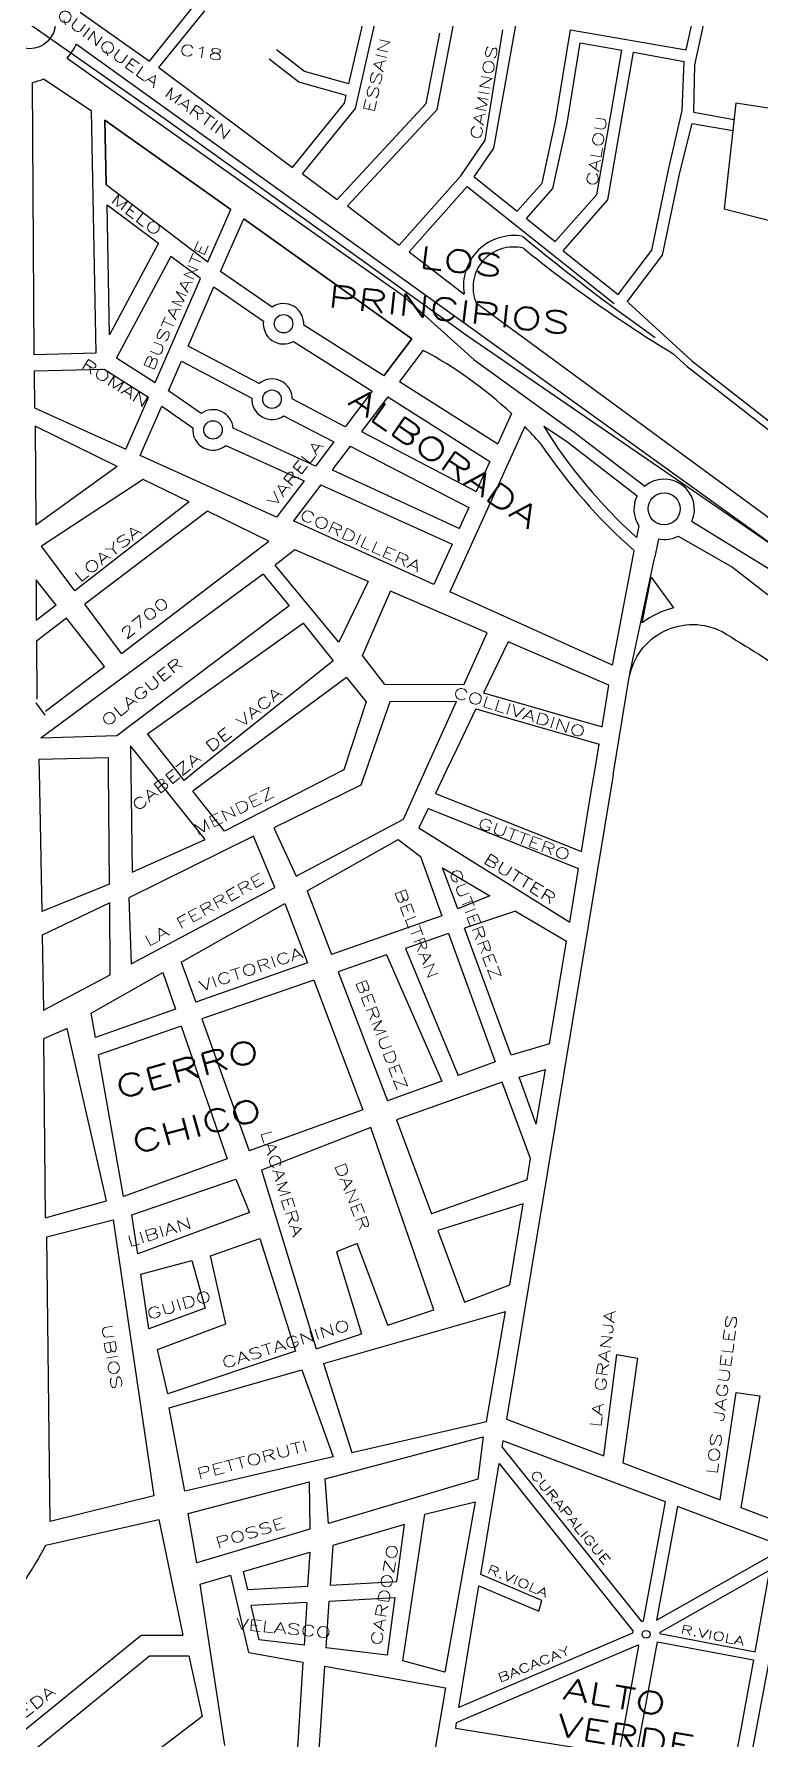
# Model space of a CAD drawing. Header units: millimetres. Extents: x 4375152 to 4409667, y 6523746 to 6549185.
# Drawn here: x 4383284 to 4383942, y 6528947 to 6530495 of the extents above; entities that cross this region are included whole.
import ezdxf

# ---------------------------------------------------------------- set-up
doc = ezdxf.new("R2010")
doc.units = ezdxf.units.MM
for name, color, linetype in [('FERROCARRIL', 252, 'VÍAS'), ('LINEA CALLE', 252, 'Continuous'), ('NOMBRE BARRIO', 8, 'Continuous'), ('NOMBRE CALLE', 252, 'Continuous')]:
    doc.layers.add(name, color=color, linetype=linetype)
doc.styles.add('ROMANS', font='romans')
doc.styles.add('S1', font='ROMANS')
doc.linetypes.add('VÍAS', pattern='A,3.81,[130,ltypeshp.shx,S=6.35,R=0,X=0,Y=0],3.81', length=7.62)

msp = doc.modelspace()

# ---------------------------------------------------------------- linework, layer by layer
at = {"layer": 'FERROCARRIL', "ltscale": 0.3, "transparency": 33554687, "flags": 128}
msp.add_lwpolyline([(4382736.5, 6530909.5, 0.007326), (4383105.8, 6530625.6), (4383401.7, 6530418.5), (4383678, 6530220.2), (4384055.4, 6529961), (4384202.4, 6529835.9), (4384267.5, 6529780.5, 0.038593), (4384512.2, 6529617.9, 0.028826), (4384696.6, 6529553.8, -0.002261), (4385070.4, 6529456, -0.003425), (4385638.4, 6529300.5, -0.012198), (4386349.8, 6529107.4), (4386818.2, 6528980.5)], format="xyb", dxfattribs=at)
at = {"layer": 'LINEA CALLE', "transparency": 33554687}
for p, q in [((4383700.8, 6530391.1), (4383728, 6530542)), ((4383875.5, 6530480.3), (4383886.8, 6530531.5)), ((4383883.5, 6530466.9), (4383896.2, 6530524.9)), ((4383325.4, 6530514.7), (4383388.3, 6530470.1)), ((4383388.3, 6530470.1), (4383428.6, 6530520.3)), ((4383396.7, 6530464.4), (4383438.7, 6530515.9)), ((4383569.4, 6530449.5), (4383583, 6530508.1)), ((4383649.4, 6530426.2), (4383666.4, 6530514.3)), ((4383575.2, 6530427.2), (4383593.3, 6530505.6)), ((4383639.6, 6530431.7), (4383651.9, 6530495.6)), ((4383692.9, 6530398.4), (4383709, 6530498.5)), ((4383757, 6530415.7), (4383770.5, 6530498.6)), ((4383770.5, 6530498.6), (4383875.5, 6530480.3)), ((4383322, 6530485.6), (4383569.2, 6530307.8)), ((4383528.9, 6530460.7), (4383503.5, 6530480.3)), ((4383767.4, 6530413.7), (4383779.4, 6530486.8)), ((4383779.4, 6530486.8), (4383817.2, 6530480)), ((4383807, 6530421.4), (4383817.2, 6530480)), ((4383817.5, 6530419.5), (4383827.7, 6530478.2)), ((4383827.7, 6530478.2), (4383873.7, 6530469.9)), ((4383313.6, 6530472.8), (4383519, 6530327.4)), ((4383396.7, 6530464.4), (4383518.1, 6530373.6)), ((4383524, 6530451), (4383497, 6530471.9)), ((4383569.4, 6530449.5), (4383528.9, 6530460.7)), ((4383872, 6530425.5), (4383873.7, 6530469.9)), ((4383882.5, 6530423.8), (4383883.5, 6530466.9)), ((4383567, 6530439.1), (4383524, 6530451)), ((4383518.1, 6530373.6), (4383565.4, 6530432)), ((4383558.8, 6530344.5), (4383639.6, 6530431.7)), ((4383565.4, 6530432), (4383567, 6530439.1)), ((4383920.5, 6530432), (4383910, 6530336)), ((4384162, 6530394.5), (4383920.5, 6530432)), ((4383527.2, 6530367.9), (4383575.2, 6530427.2)), ((4383568, 6530338.7), (4383649.4, 6530426.2)), ((4383744.7, 6530359.4), (4383757, 6530415.7)), ((4383754.5, 6530354.4), (4383767.4, 6530413.7)), ((4383794.4, 6530349.1), (4383807, 6530421.4)), ((4383804.4, 6530344.3), (4383817.5, 6530419.5)), ((4383859.4, 6530371.5), (4383872, 6530425.5)), ((4383869.8, 6530369.2), (4383880.9, 6530413.7)), ((4383880.9, 6530413.7), (4383917.8, 6530407.1)), ((4383882.5, 6530423.8), (4383918.9, 6530417.3)), ((4383670.9, 6530366), (4383692.9, 6530398.4)), ((4383683, 6530365), (4383700.8, 6530391.1)), ((4383527.2, 6530367.9), (4383558.8, 6530344.5)), ((4383844.2, 6530298.4), (4383859.4, 6530371.5)), ((4383854.1, 6530293.9), (4383869.8, 6530369.2)), ((4383615.1, 6530303.1), (4383670.9, 6530366)), ((4383624, 6530297.1), (4383676.7, 6530356.4)), ((4383676.7, 6530356.4), (4383810.2, 6530250.1)), ((4383683, 6530365), (4383722.1, 6530333.8)), ((4383722.1, 6530333.8), (4383744.7, 6530359.4)), ((4383730.5, 6530327.2), (4383754.5, 6530354.4)), ((4383352.1, 6530221.6), (4383349.9, 6530339.7)), ((4383349.9, 6530339.7), (4383396.6, 6530304.8)), ((4383568, 6530338.7), (4383615.1, 6530303.1)), ((4383756.7, 6530306.3), (4383794.4, 6530349.1)), ((4383763.7, 6530298), (4383804.4, 6530344.3)), ((4383519, 6530327.4), (4383616.7, 6530258.5)), ((4383730.5, 6530327.2), (4383756.7, 6530306.3)), ((4383910, 6530336), (4383977.2, 6530318.8)), ((4383569.2, 6530307.8), (4383969.2, 6530020.1)), ((4383396.6, 6530304.8), (4383352.1, 6530221.6)), ((4383624, 6530297.1), (4383673.9, 6530258.7)), ((4383763.7, 6530298), (4383813.7, 6530258.2)), ((4383813.7, 6530258.2), (4383844.2, 6530298.4)), ((4383822, 6530251.6), (4383854.1, 6530293.9)), ((4383616.7, 6530258.5), (4383683.1, 6530199)), ((4383684.8, 6530250.6), (4383983.9, 6530031)), ((4383822.8, 6530251), (4383880.7, 6530197.9)), ((4383636.8, 6530207.6), (4383615.2, 6530179.2)), ((4383636.8, 6530207.6), (4383615.2, 6530179.2)), ((4383683.1, 6530199), (4383773.9, 6530133.3)), ((4383863.5, 6530204.6), (4383876.4, 6530192.9)), ((4383880.7, 6530197.9), (4383994.3, 6530109.3)), ((4383876.4, 6530192.9), (4383990.2, 6530104.1)), ((4383615.2, 6530179.2), (4383704.5, 6530122.8)), ((4383604.6, 6530165.3), (4383580.8, 6530133.9)), ((4383604.6, 6530165.3), (4383697.2, 6530106.7)), ((4383284.4, 6530138.7), (4383285, 6530048.8)), ((4383359, 6530102), (4383284.4, 6530138.7)), ((4383729.1, 6530138.3), (4383661.1, 6529988.4)), ((4383729.1, 6530138.3), (4383661.1, 6529988.4)), ((4383716.9, 6530150.2), (4383704.5, 6530122.8)), ((4383716.9, 6530150.2), (4383704.5, 6530122.8)), ((4383746.2, 6530138.6), (4383766.9, 6530125.2)), ((4383570.5, 6530120.4), (4383554.2, 6530099)), ((4383570.5, 6530120.4), (4383678.1, 6530064.8)), ((4383580.8, 6530133.9), (4383684.9, 6530079.4)), ((4383766.9, 6530125.2), (4383831, 6530075.5)), ((4383773.9, 6530133.3), (4383838.1, 6530084.3)), ((4383697.2, 6530106.7), (4383684.8, 6530079.4)), ((4383359, 6530102), (4383285, 6530048.8)), ((4383382.7, 6530090.4), (4383290.2, 6530029.6)), ((4383424.3, 6530069.9), (4383382.7, 6530090.4)), ((4383554.2, 6530099), (4383669.8, 6530045.7)), ((4383544, 6530085.5), (4383519, 6530052.7)), ((4383544, 6530085.5), (4383663.1, 6530031.6)), ((4383424.3, 6530069.9), (4383320.5, 6529989.3)), ((4383441.1, 6530061.6), (4383329.7, 6529977.1)), ((4383496.5, 6530034.4), (4383441.1, 6530061.6)), ((4383678.1, 6530064.8), (4383669.5, 6530045.8)), ((4383646.5, 6529995), (4383519, 6530052.7)), ((4383832.6, 6530048.2), (4383830.5, 6530037.6)), ((4383880.8, 6530052.2), (4384000.5, 6529978.7)), ((4383320.5, 6529989.3), (4383290.2, 6530029.6)), ((4383363, 6529932.4), (4383496.5, 6530034.4)), ((4383663.1, 6530031.6), (4383646.5, 6529995)), ((4383850.3, 6530036.3), (4383847.1, 6530020.1)), ((4383868.1, 6530038.9), (4383917.5, 6530010.7)), ((4383520.3, 6530026.3), (4383502.3, 6530012.6)), ((4383560.1, 6529942.7), (4383502.3, 6530012.6)), ((4383586.7, 6529997.6), (4383520.3, 6530026.3)), ((4383808.6, 6529921.6), (4383828.2, 6530025.6)), ((4383824.4, 6529914), (4383847.1, 6530020.1)), ((4383303.7, 6529976.3), (4383285.3, 6529999.2)), ((4383285.3, 6529999.2), (4383285.5, 6529962.2)), ((4383491.5, 6530004.3), (4383289.7, 6529855.3)), ((4383491.5, 6530004.3), (4383515.1, 6529975.5)), ((4383586.7, 6529997.6), (4383560.1, 6529942.7)), ((4383917.5, 6530010.7), (4384000.7, 6529945.9)), ((4383581.8, 6529930.3), (4383607.1, 6529988.9)), ((4383694.8, 6529951), (4383607.1, 6529988.9)), ((4383808.6, 6529921.6), (4383661.1, 6529988.4)), ((4383303.7, 6529976.3), (4383285.5, 6529962.2)), ((4383363, 6529932.4), (4383329.7, 6529977.1)), ((4383515.1, 6529975.5), (4383358.7, 6529857.6)), ((4383313.1, 6529964.5), (4383285.6, 6529943.6)), ((4383347.5, 6529920.6), (4383312.9, 6529964.3)), ((4383386.6, 6529859.2), (4383527.8, 6529959.7)), ((4383527.8, 6529959.7), (4383555.2, 6529925.6)), ((4383673.6, 6529903.7), (4383694.8, 6529951)), ((4383285.6, 6529943.6), (4383285.9, 6529890.9)), ((4383713.9, 6529942.8), (4383691.6, 6529896.4)), ((4383805.4, 6529903.4), (4383713.9, 6529942.8)), ((4383294, 6529879.8), (4383347.5, 6529920.6)), ((4383555.2, 6529925.6), (4383430.5, 6529825.6)), ((4383601.9, 6529904), (4383581.8, 6529930.3)), ((4383567.2, 6529910.6), (4383452.6, 6529825.6)), ((4383567.2, 6529910.6), (4383584.9, 6529888.5)), ((4383673.6, 6529903.7), (4383601.9, 6529904)), ((4383799.1, 6529865.6), (4383805.4, 6529903.4)), ((4383584.9, 6529888.5), (4383564.7, 6529826.7)), ((4383606.5, 6529888.5), (4383584.7, 6529825.6)), ((4383666.9, 6529888.6), (4383606.5, 6529888.5)), ((4383638.6, 6529825.6), (4383666.9, 6529888.6)), ((4383691.6, 6529896.4), (4383799.1, 6529865.6)), ((4383684.7, 6529882), (4383667, 6529845.1)), ((4383684.7, 6529882), (4383796.5, 6529849.8)), ((4383358.7, 6529857.6), (4383289.7, 6529855.3)), ((4383413.1, 6529825.6), (4383386.6, 6529859.2)), ((4383371, 6529848.4), (4383371.3, 6529825.6)), ((4383389.2, 6529825.6), (4383371, 6529848.4)), ((4383667, 6529845.1), (4383657.6, 6529825.6)), ((4383792.5, 6529825.6), (4383796.5, 6529849.8)), ((4383351, 6529837.5), (4383288, 6529836)), ((4383288, 6529836), (4383288.2, 6529825.6)), ((4383288.2, 6529825.6), (4383290.5, 6529698.1)), ((4383351.1, 6529825.6), (4383351, 6529837.5)), ((4383352, 6529722.9), (4383351.1, 6529825.6)), ((4383371.3, 6529825.6), (4383372.7, 6529733.7)), ((4383438.9, 6529763.5), (4383389.2, 6529825.6)), ((4383419.9, 6529817), (4383413.1, 6529825.6)), ((4383430.5, 6529825.6), (4383419.9, 6529817)), ((4383452.6, 6529825.6), (4383427.7, 6529807.1)), ((4383564.7, 6529826.7), (4383456.3, 6529770.9)), ((4383564.7, 6529826.7), (4383562.6, 6529825.6)), ((4383564.7, 6529826.7), (4383562.6, 6529825.6)), ((4383584.7, 6529825.6), (4383580.2, 6529812.7)), ((4383618.9, 6529781.7), (4383638.6, 6529825.6)), ((4383657.6, 6529825.6), (4383647.8, 6529805.1)), ((4383789.1, 6529805), (4383792.5, 6529825.6)), ((4383580.2, 6529812.7), (4383501.3, 6529774)), ((4383456.3, 6529770.9), (4383427.7, 6529807.1)), ((4383647.8, 6529805.1), (4383780.4, 6529752.6)), ((4383780.4, 6529752.6), (4383789.1, 6529805)), ((4383521.6, 6529730.1), (4383618.9, 6529781.7)), ((4383641.2, 6529791.4), (4383632.8, 6529774)), ((4383641.2, 6529791.4), (4383777.8, 6529737)), ((4383482.6, 6529766.3), (4383369.6, 6529710.5)), ((4383372.7, 6529733.7), (4383438.9, 6529763.5)), ((4383502, 6529719.7), (4383482.6, 6529766.3)), ((4383501.3, 6529774), (4383521.6, 6529730.1)), ((4383531.4, 6529716.6), (4383614.1, 6529763.4)), ((4383614.1, 6529763.4), (4383634.2, 6529747.9)), ((4383632.8, 6529774), (4383769.8, 6529688.3)), ((4383634.2, 6529747.9), (4383653.8, 6529694.1)), ((4383654.4, 6529737.6), (4383697.4, 6529712.1)), ((4383668.1, 6529700.3), (4383654.4, 6529737.6)), ((4383769.8, 6529688.3), (4383777.8, 6529737)), ((4383352, 6529722.9), (4383290.5, 6529698.1)), ((4383371.7, 6529650.5), (4383502, 6529719.7)), ((4383352.2, 6529705.9), (4383290.9, 6529676.4)), ((4383352.7, 6529640.5), (4383352.2, 6529705.9)), ((4383369.6, 6529710.5), (4383371.7, 6529650.5)), ((4383417.2, 6529652), (4383511.3, 6529705.2)), ((4383511.3, 6529705.2), (4383531.7, 6529651.3)), ((4383531.4, 6529716.6), (4383553.5, 6529658.9)), ((4383697.4, 6529712.1), (4383668.1, 6529700.3)), ((4383653.8, 6529694.1), (4383553.5, 6529658.9)), ((4383720.7, 6529698.3), (4383674.4, 6529682.8)), ((4383720.7, 6529698.3), (4383766.9, 6529671)), ((4383290.9, 6529676.4), (4383292.1, 6529608.3)), ((4383659.7, 6529678.1), (4383620.7, 6529664.5)), ((4383659.7, 6529678.1), (4383702.2, 6529561.4)), ((4383716.6, 6529567.4), (4383674.4, 6529682.8)), ((4383751.5, 6529577.7), (4383766.9, 6529671)), ((4383603.6, 6529658.6), (4383559.5, 6529643.3)), ((4383603.6, 6529658.6), (4383653.7, 6529543.9)), ((4383620.7, 6529664.5), (4383668.4, 6529549.2)), ((4383292.1, 6529608.3), (4383352.7, 6529640.5)), ((4383335.3, 6529605.6), (4383400.5, 6529642.5)), ((4383400.5, 6529642.5), (4383412, 6529609.3)), ((4383417.2, 6529652), (4383430.3, 6529615.7)), ((4383531.7, 6529651.3), (4383430.3, 6529615.7)), ((4383559.5, 6529643.3), (4383604.5, 6529526)), ((4383537.5, 6529635.7), (4383435.7, 6529600.4)), ((4383537.5, 6529635.7), (4383581.9, 6529517.8)), ((4383412, 6529609.3), (4383339.2, 6529583.7)), ((4383339.2, 6529583.7), (4383335.3, 6529605.6)), ((4383417.2, 6529594), (4383342, 6529567.9)), ((4383417.2, 6529594), (4383458.9, 6529473.3)), ((4383435.7, 6529600.4), (4383478.8, 6529480.5)), ((4383313.7, 6529591.7), (4383292, 6529582.4)), ((4383292, 6529582.4), (4383293.5, 6529419.8)), ((4383349.4, 6529435.3), (4383313.7, 6529591.7)), ((4383751.5, 6529577.7), (4383716.6, 6529567.4)), ((4383364.7, 6529439.2), (4383342, 6529567.9)), ((4383702.2, 6529561.4), (4383668.4, 6529549.2)), ((4383723.8, 6529547.6), (4383747.7, 6529554.5)), ((4383739.4, 6529504.8), (4383723.8, 6529547.6)), ((4383739.4, 6529504.8), (4383747.7, 6529554.5)), ((4383653.7, 6529543.9), (4383604.5, 6529526)), ((4383708.4, 6529542.9), (4383612.4, 6529508.9)), ((4383734.3, 6529473.6), (4383708.4, 6529542.9)), ((4383581.9, 6529517.8), (4383478.8, 6529480.5)), ((4383589.1, 6529501.8), (4383490, 6529463.2)), ((4383646.4, 6529336.3), (4383589.1, 6529501.8)), ((4383612.4, 6529508.9), (4383644.3, 6529423.5)), ((4383458.9, 6529473.3), (4383364.7, 6529439.2)), ((4383731.1, 6529454.4), (4383734.3, 6529473.6)), ((4383372.3, 6529422.5), (4383466.8, 6529455)), ((4383466.8, 6529455), (4383479.2, 6529424.5)), ((4383490, 6529463.2), (4383539.5, 6529300.8)), ((4383731.1, 6529454.4), (4383644.3, 6529423.5)), ((4383293.5, 6529419.8), (4383349.4, 6529435.3)), ((4383479.2, 6529424.5), (4383377.7, 6529387)), ((4383727.5, 6529432.5), (4383650, 6529408.2)), ((4383715.3, 6529359.1), (4383727.5, 6529432.5)), ((4383295, 6529402.4), (4383355.3, 6529417.9)), ((4383355.3, 6529417.9), (4383392.4, 6529167.3)), ((4383377.7, 6529387), (4383372.3, 6529422.5)), ((4383650, 6529408.2), (4383674.3, 6529343.2)), ((4383298.1, 6529144.1), (4383295, 6529402.4)), ((4383443.6, 6529385.4), (4383488.4, 6529400.9)), ((4383488.4, 6529400.9), (4383520.9, 6529298.8)), ((4383576.8, 6529396.6), (4383558.1, 6529388.9)), ((4383604.6, 6529322.4), (4383576.8, 6529396.6)), ((4383380.4, 6529368.7), (4383426.6, 6529381.1)), ((4383426.6, 6529381.1), (4383439, 6529337.9)), ((4383457.5, 6529323.5), (4383443.6, 6529385.4)), ((4383558.1, 6529388.9), (4383580.9, 6529314.5)), ((4383387.8, 6529318.9), (4383380.4, 6529368.7)), ((4383674.3, 6529343.2), (4383715.3, 6529359.1)), ((4383439, 6529337.9), (4383387.8, 6529318.9)), ((4383546.4, 6529287.4), (4383711.6, 6529334.7)), ((4383604.6, 6529322.4), (4383646.4, 6529336.3)), ((4383395.5, 6529300.3), (4383457.5, 6529323.5)), ((4383539.5, 6529300.8), (4383580.9, 6529314.5)), ((4383404.9, 6529260.1), (4383395.5, 6529300.3)), ((4383520.9, 6529298.8), (4383404.9, 6529260.1)), ((4383406.3, 6529247.3), (4383526.6, 6529281.7)), ((4383420.3, 6529171.5), (4383406.3, 6529247.3)), ((4383423.4, 6529151.4), (4383533.4, 6529180)), ((4383533.4, 6529180), (4383533.8, 6529137.1)), ((4383392.4, 6529167.3), (4383298.1, 6529144.1)), ((4383294.3, 6529122.5), (4383396.9, 6529146)), ((4383396.9, 6529146), (4383418.6, 6529040.8)), ((4383431.2, 6529106.6), (4383423.4, 6529151.4)), ((4383533.8, 6529137.1), (4383431.2, 6529106.6)), ((4383473.6, 6529098.6), (4383533.9, 6529116.3)), ((4383533.9, 6529116.3), (4383531.9, 6529085)), ((4383477.5, 6529082), (4383473.6, 6529098.6)), ((4383434.3, 6529087.1), (4383462.2, 6529095.3)), ((4383456.8, 6528940.7), (4383434.3, 6529087.1)), ((4383478.6, 6529025.2), (4383462.2, 6529095.3)), ((4383531.9, 6529085), (4383477.5, 6529082)), ((4383531, 6529070.6), (4383480.7, 6529067.9)), ((4383488, 6529036.6), (4383480.7, 6529067.9)), ((4383531, 6529070.6), (4383528.6, 6529031.7)), ((4383206.3, 6528898.8), (4383380.7, 6529040.8)), ((4383380.7, 6529040.8), (4383418.6, 6529040.8)), ((4383528.6, 6529031.7), (4383488, 6529036.6)), ((4383218.5, 6528883.7), (4383388.4, 6529022)), ((4383388.4, 6529022), (4383423.9, 6529022)), ((4383423.9, 6529022), (4383436, 6528967.1)), ((4383478.6, 6529025.2), (4383527.6, 6529016.3)), ((4383527.6, 6529016.3), (4383521.2, 6528914)), ((4383436, 6528967.1), (4383260.1, 6528832.5))]:
    msp.add_line(p, q, dxfattribs=at)
for points in [[(4383335.4, 6530425.5), (4383339.6, 6530205.1), (4383283.5, 6530203.6), (4383282, 6530450.8, 0.045366), (4383292, 6530454)], [(4383566, 6530138.2), (4383517.9, 6530163.4, 0.625297), (4383488, 6530177.5), (4383423.3, 6530211.4), (4383446.8, 6530265.1), (4383491.8, 6530234.2, 0.621225), (4383519, 6530215.7), (4383590.6, 6530170.5)], [(4383538.9, 6530102.5), (4383464.3, 6530136.9, 0.581318), (4383435.3, 6530150.2), (4383405.5, 6530170.8), (4383417.3, 6530197.6), (4383481.2, 6530164.2, 0.624117), (4383510, 6530148), (4383555.6, 6530124.5)], [(4383503.6, 6530056.1), (4383379.9, 6530112.1), (4383399.4, 6530156.8), (4383427.7, 6530137.2, 0.669631), (4383457.7, 6530121.1), (4383528.6, 6530089)], [(4383843.7, 6530001.7), (4383863.9, 6529973.6, 0.104442), (4383835.7, 6529960.2)]]:
    msp.add_lwpolyline(points, format="xyb", close=True, dxfattribs=at)
for points in [[(4383349, 6530358.1), (4383441.3, 6530287.9), (4383462.1, 6530335.5), (4383347.8, 6530416.7), (4383349, 6530358.1), (4383347.8, 6530416.7), (4383462.1, 6530335.5)], [(4383358.4, 6530200.9), (4383393.4, 6530178.5), (4383434.6, 6530272.7), (4383407.6, 6530292.9), (4383358.4, 6530200.9)], [(4383293.5, 6529876.4), (4383285.4, 6529887.6)], [(4383809.3, 6529822.2), (4383712.5, 6529237.1), (4383800.8, 6529203.7), (4383812.7, 6529295.6), (4383831.4, 6529292.3), (4383817.9, 6529197.2), (4383906.3, 6529163.8), (4383920.9, 6529261.3), (4383942.3, 6529258.2), (4383925.2, 6529156.7), (4383998.7, 6529128.9), (4384028.6, 6529333.4)], [(4383546.4, 6529287.4), (4383572, 6529206.7), (4383694.2, 6529235), (4383711.6, 6529334.7)], [(4383526.6, 6529281.7), (4383555.2, 6529202.8), (4383420.3, 6529171.5)], [(4383514.4, 6528521.8), (4383547.4, 6529012.8), (4383657, 6528993), (4383606.7, 6528697.8)]]:
    msp.add_lwpolyline(points, dxfattribs=at)
msp.add_lwpolyline([(4383601.1, 6530184.4), (4383626.6, 6530217.9), (4383601.1, 6530184.4), (4383528.3, 6530230.3, 0.626408), (4383499.7, 6530246.9), (4383452.9, 6530279.1), (4383473.9, 6530327.1), (4383626.6, 6530217.9), (4383473.9, 6530327.1)], format="xyb", dxfattribs=at)
for points in [[(4383283.6, 6530188.6), (4383283.8, 6530155.5), (4383366.9, 6530117.9), (4383387.4, 6530164.6), (4383347.1, 6530190.3)], [(4383550.8, 6529142.1), (4383547.7, 6529182.9), (4383691.1, 6529221), (4383686.5, 6529182.4)], [(4383856.6, 6529161.8), (4383709.2, 6529217.2), (4383708.3, 6529211.9), (4383834.9, 6529053.3), (4383836.8, 6529053.9)], [(4383687.4, 6529085.7), (4383741.9, 6529062.6), (4383744.5, 6529072.4), (4383689.1, 6529095.8), (4383705.8, 6529196.6), (4383827, 6529044.7), (4383826.7, 6529042.5), (4383669.2, 6528975.2)], [(4383618.2, 6529017.6), (4383638.4, 6529150.6), (4383684, 6529162), (4383656.3, 6529007.1)], [(4383867.6, 6529157.6), (4383848.7, 6529054.4), (4383954.2, 6529114.2), (4383956.1, 6529124.4)], [(4383554.8, 6529122.4), (4383552.4, 6529086.1), (4383612.9, 6529089.5), (4383619.8, 6529141.4)], [(4383938, 6529025.7), (4383951.6, 6529099.9), (4383851.5, 6529043.1), (4383851.5, 6529042.2)], [(4383551.4, 6529071.8), (4383611, 6529075.1), (4383604.2, 6529022.7), (4383548.6, 6529029.3)], [(4383958, 6529055.4), (4384009.7, 6529034.9), (4383984.9, 6528905.1), (4383931.5, 6528913.6)], [(4383832.6, 6529031), (4383831.5, 6529031.8), (4383666.8, 6528961.1), (4383666, 6528956.3), (4383814.6, 6528932.4)], [(4383849.5, 6529034.7), (4383936.7, 6529018.3), (4383917.9, 6528915.8), (4383830.2, 6528929.9)]]:
    msp.add_lwpolyline(points, close=True, dxfattribs=at)
at = {"layer": 'LINEA CALLE', "transparency": 33554687, "flags": 128}
msp.add_lwpolyline([(4383809.3, 6529822.2), (4383823.9, 6529910.7, -0.503345), (4383908.2, 6529952.1, -0.003855), (4383974.6, 6529910.7, 0.072402), (4384061.6, 6529879.9)], format="xyb", dxfattribs=at)
at = {"layer": 'LINEA CALLE', "transparency": 33554687}
for centre, radius in [((4383279.3, 6530505), 23.6), ((4383510, 6530231.7), 8.38), ((4383499.5, 6530163.2), 8.38), ((4383446, 6530135.3), 8.38), ((4383855.5, 6530063.7), 14.5), ((4383839.1, 6529041.6), 3.59)]:
    msp.add_circle(centre, radius, dxfattribs=at)
for centre, radius, start, end in [((4383269.9, 6530510.5), 57.7, 319.2731, 334.512), ((4383719.1, 6530266), 45.8, 79.8642, 189.0817), ((4384896.7, 6531720.9), 1831.8, 230.324, 235.0554), ((4383718.6, 6530264.8), 36.6, 75.5967, 202.7373), ((4384504.8, 6531259.6), 1234.6, 230.9914, 238.7052), ((4383459, 6529874.5), 377.5, 46.9135, 61.907), ((4383459, 6529874.5), 377.5, 46.9135, 61.907), ((4383459, 6529874.5), 377.5, 41.2012, 44.3268), ((4383459, 6529874.5), 377.5, 41.2012, 44.3268), ((4384134.5, 6530377.3), 455.8, 211.5769, 228.1731), ((4384161.6, 6530402.6), 503.2, 213.7212, 228.5062), ((4384161.6, 6530402.6), 503.2, 213.7212, 228.5062), ((4383855.5, 6530063.1), 27.5, 336.7259, 129.5596), ((4383855.5, 6530063.2), 27.4, 153.2856, 213.1613), ((4383855.5, 6530063.2), 27.4, 259.0314, 297.5227), ((4382983.9, 6529287.2), 351.4, 318.8788, 332.0512)]:
    msp.add_arc(centre, radius, start, end, dxfattribs=at)

# ---------------------------------------------------------------- texts
at = {"layer": 'NOMBRE BARRIO', "transparency": 33554687, "style": 'S1', "width": 1.5}
for s, rotation, p in [('LOS', 353.4581, (4383632.3, 6530282.7)), ('PRINCIPIOS', 353.4581, (4383549.5, 6530247.2)), ('ALBORADA', 325.3165, (4383567.6, 6530159)), ('CERRO', 15.4671, (4383360.8, 6529527.5)), ('CHICO', 15.4671, (4383375.5, 6529477.6)), ('ALTO', 350.5957, (4383762.9, 6528982.8)), ('VERDE', 350.5957, (4383756.9, 6528949.8))]:
    msp.add_text(s, height=20, rotation=rotation, dxfattribs=at).set_placement(p)
at = {"layer": 'NOMBRE CALLE', "transparency": 33554687, "width": 1.5}
for s, height, rotation, style, p in [('QUINQUELA MARTIN', 10, 323.9702, 'ROMANS', (4383303.2, 6530510.6)), ('C18', 10, 352.5491, 'ROMANS', (4383415.2, 6530475.8)), ('ESSAIN', 10, 76.9933, 'ROMANS', (4383591.9, 6530422.8)), ('CAMINOS', 10, 79.7008, 'ROMANS', (4383689.1, 6530398.1)), ('CALOU', 10, 81.728, 'ROMANS', (4383794.5, 6530355.9)), ('MELO', 10, 322.7455, 'ROMANS', (4383352.5, 6530342.8)), ('BUSTAMANTE', 10, 66.3885, 'ROMANS', (4383391.7, 6530188.1)), ('ROMAN', 10, 327.4666, 'ROMANS', (4383325.4, 6530192.2)), ('VARELA', 10, 51.439, 'ROMANS', (4383502.2, 6530064.8)), ('CORDILLERA', 10, 335.6027, 'ROMANS', (4383523.7, 6530054.9)), ('LOAYSA', 10, 38.811, 'ROMANS', (4383325.2, 6529996.3)), ('2700', 10, 38.811, 'ROMANS', (4383366.9, 6529944.3)), ('OLAGUER', 10, 38.811, 'ROMANS', (4383349.5, 6529865.1)), ('CABEZA DE VACA', 10, 38.811, 'ROMANS', (4383377.4, 6529788.4)), ('COLLIVADINO', 10, 342.7227, 'ROMANS', (4383663.1, 6529892.7)), ('MENDEZ', 10, 26.5519, 'ROMANS', (4383431.3, 6529766.9)), ('GUTTERO', 10, 339.6544, 'ROMANS', (4383685.4, 6529774.4)), ('BUTTER', 10, 328.317, 'ROMANS', (4383690.6, 6529742.8)), (' LA FERRERE', 10, 28.8934, 'ROMANS', (4383378.3, 6529660.9)), ('GUTIERREZ', 10, 291.2242, 'ROMANS', (4383660.2, 6529734.6)), ('BELTRAN', 10, 291.2242, 'ROMANS', (4383610.5, 6529716.3)), ('VICTORICA', 10, 18.4924, 'ROMANS', (4383435.3, 6529625.1)), ('BERMUDEZ', 10, 291.2242, 'ROMANS', (4383574.9, 6529634.2)), ('LACAMERA', 10, 287.1038, 'ROMANS', (4383489, 6529497.5)), ('DANER', 10, 291.2242, 'ROMANS', (4383556, 6529467.7)), ('LIBIAN', 10, 17.0425, 'ROMANS', (4383369.9, 6529393.2)), ('GUIDO', 10, 17.0425, 'ROMANS', (4383387.6, 6529327.1)), ('LA GRANJA', 10, 82.7298, 'ROMANS', (4383797.9, 6529228.9)), ('LOS JAGUELES', 10, 82.7298, 'ROMANS', (4383903.5, 6529186.2)), ('UBIOS', 10, 279.159, 'S1', (4383344.6, 6529322.3)), ('CASTAGNINO', 10, 17.0425, 'ROMANS', (4383455.7, 6529282.8)), ('PETTORUTI', 10, 14.5676, 'ROMANS', (4383432.8, 6529182.2)), ('CURAPALIGUE', 8, 309.4246, 'S1', (4383733.4, 6529186.6)), ('POSSE', 10, 17.0425, 'ROMANS', (4383450, 6529119.4)), ('CARDOZO', 10, 80.2987, 'S1', (4383598.7, 6529030.7)), ('R.VIOLA', 8, 336.8769, 'S1', (4383694.1, 6529097.8)), ('VELASCO', 10, 354.4324, 'ROMANS', (4383466.3, 6529046.4)), ('R.VIOLA', 8, 348.7866, 'S1', (4383870, 6529042.6)), ('BACACAY', 8, 22, 'S1', (4383706.4, 6528997.7)), ('ALAMEDA', 10, 38.5379, 'ROMANS', (4383236, 6528933.8))]:
    msp.add_text(s, height=height, rotation=rotation, dxfattribs=dict(at, style=style)).set_placement(p)

doc.saveas('drawing.dxf')
